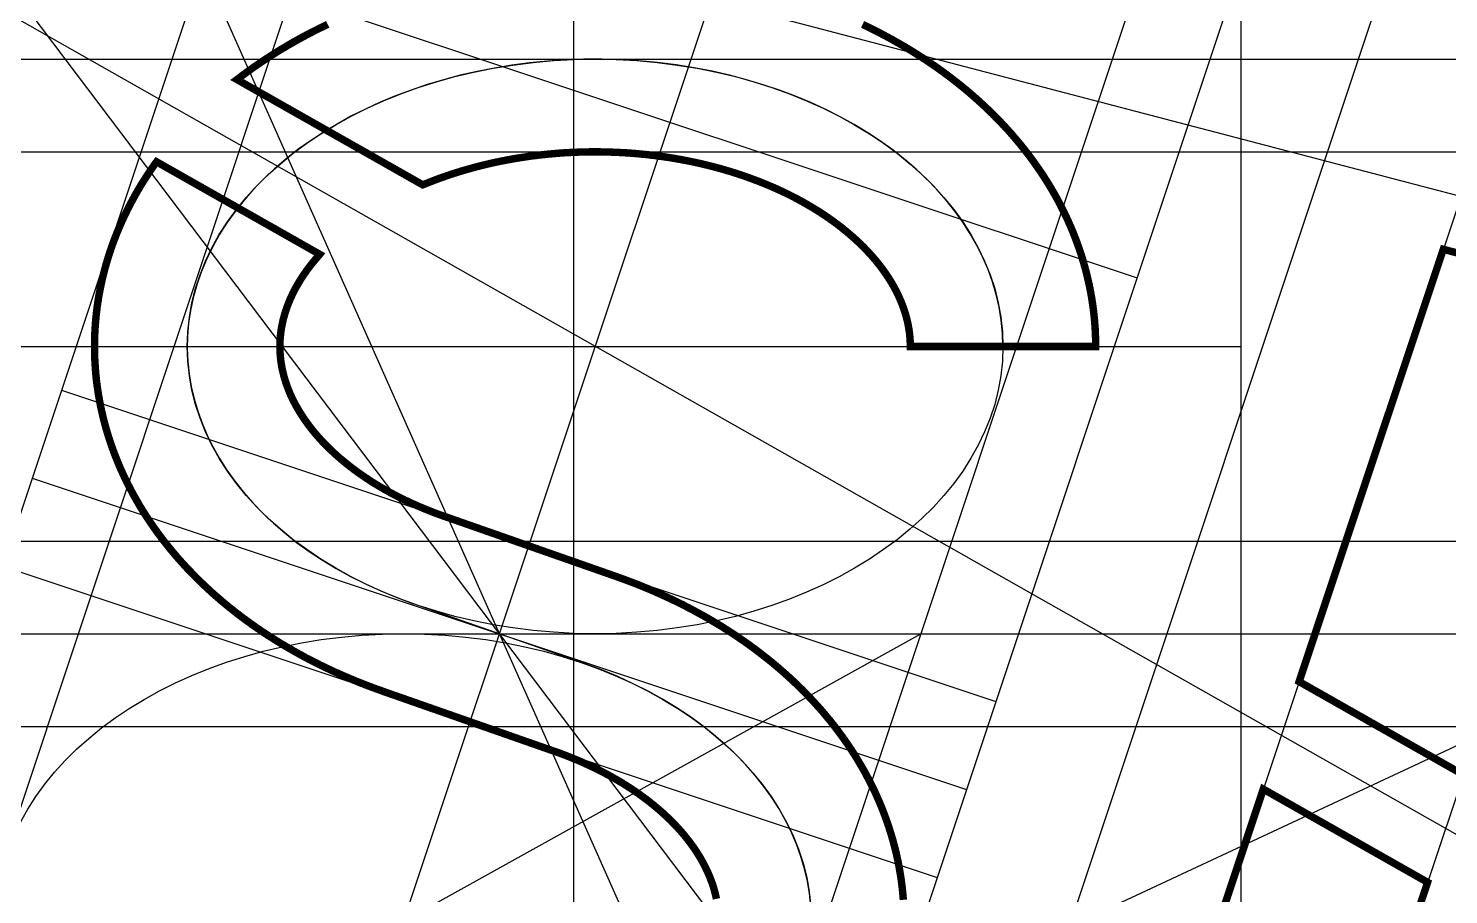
# Model space of a CAD drawing. Extents: x -732 to 2500, y -1000 to 1032.
# Drawn here: x 1096.5 to 1288, y -885.2 to -768.3 of the extents above; entities that cross this region are included whole.
import ezdxf

# ---------------------------------------------------------------- set-up
doc = ezdxf.new("R2010")
doc.units = 0
doc.header["$MEASUREMENT"] = 0
doc.layers.add('Text 5', color=242, linetype='Continuous')
doc.layers.add('Text 5 Guide', color=254, linetype='Continuous')

msp = doc.modelspace()

# ---------------------------------------------------------------- linework, layer by layer
msp.add_line((1000, -1000), (2500, -300))
at = {"layer": 'Text 5', "const_width": 1}
for points in [[(1208.99, -767.81), (1209.12, -767.87), (1209.25, -767.93), (1209.37, -768), (1209.5, -768.06), (1209.63, -768.12), (1209.76, -768.18), (1209.89, -768.25), (1210.02, -768.31), (1210.14, -768.37), (1210.27, -768.44), (1210.4, -768.5), (1210.53, -768.56), (1210.65, -768.63), (1210.78, -768.69), (1210.91, -768.76), (1211.03, -768.82), (1211.16, -768.89), (1211.29, -768.95), (1211.41, -769.02), (1211.54, -769.08), (1211.66, -769.15), (1211.79, -769.22), (1211.92, -769.28), (1212.04, -769.35), (1212.17, -769.42), (1212.29, -769.48), (1212.42, -769.55), (1212.54, -769.62), (1212.66, -769.69), (1212.79, -769.75), (1212.91, -769.82), (1213.04, -769.89), (1213.16, -769.96), (1213.28, -770.03), (1213.41, -770.1), (1213.53, -770.17), (1213.65, -770.24), (1213.77, -770.31), (1213.9, -770.38), (1214.02, -770.45), (1214.14, -770.52), (1214.26, -770.59), (1214.39, -770.66), (1214.51, -770.73), (1214.63, -770.8), (1214.75, -770.88), (1214.87, -770.95), (1214.99, -771.02), (1215.11, -771.09), (1215.23, -771.17), (1215.35, -771.24), (1215.47, -771.31), (1215.59, -771.38), (1215.71, -771.46), (1215.83, -771.53), (1215.95, -771.61), (1216.07, -771.68), (1216.19, -771.76), (1216.31, -771.83), (1216.43, -771.91), (1216.54, -771.98), (1216.66, -772.06), (1216.78, -772.13), (1216.9, -772.21), (1217.02, -772.28), (1217.13, -772.36), (1217.25, -772.44), (1217.37, -772.51), (1217.48, -772.59), (1217.6, -772.67), (1217.72, -772.75), (1217.83, -772.82), (1217.95, -772.9), (1218.06, -772.98), (1218.18, -773.06), (1218.29, -773.14), (1218.41, -773.22), (1218.52, -773.29), (1218.64, -773.37), (1218.75, -773.45), (1218.87, -773.53), (1218.98, -773.61), (1219.1, -773.69), (1219.21, -773.77), (1219.32, -773.85), (1219.44, -773.94), (1219.55, -774.02), (1219.66, -774.1), (1219.77, -774.18), (1219.89, -774.26), (1220, -774.34), (1220.11, -774.43), (1220.22, -774.51), (1220.33, -774.59), (1220.44, -774.67), (1220.55, -774.76), (1220.67, -774.84), (1220.78, -774.92), (1220.89, -775.01), (1221, -775.09), (1221.11, -775.18), (1221.22, -775.26), (1221.32, -775.35), (1221.43, -775.43), (1221.54, -775.52), (1221.65, -775.6), (1221.76, -775.69), (1221.87, -775.77), (1221.98, -775.86), (1222.08, -775.95), (1222.19, -776.03), (1222.3, -776.12), (1222.41, -776.21), (1222.51, -776.29), (1222.62, -776.38), (1222.73, -776.47), (1222.83, -776.56), (1222.94, -776.64), (1223.04, -776.73), (1223.15, -776.82), (1223.25, -776.91), (1223.36, -777), (1223.46, -777.09), (1223.57, -777.18), (1223.67, -777.27), (1223.78, -777.36), (1223.88, -777.45), (1223.98, -777.54), (1224.09, -777.63), (1224.19, -777.72), (1224.29, -777.81), (1224.39, -777.9), (1224.5, -777.99), (1224.6, -778.08), (1224.7, -778.17), (1224.8, -778.27), (1224.9, -778.36), (1225, -778.45), (1225.1, -778.54), (1225.2, -778.64), (1225.3, -778.73), (1225.4, -778.82), (1225.5, -778.92), (1225.6, -779.01), (1225.7, -779.1), (1225.8, -779.2), (1225.9, -779.29), (1226, -779.39), (1226.1, -779.48), (1226.2, -779.58), (1226.29, -779.67), (1226.39, -779.77), (1226.49, -779.86), (1226.58, -779.96), (1226.68, -780.06), (1226.78, -780.15), (1226.87, -780.25), (1226.97, -780.35), (1227.06, -780.44), (1227.16, -780.54), (1227.25, -780.64), (1227.35, -780.74), (1227.44, -780.83), (1227.54, -780.93), (1227.63, -781.03), (1227.73, -781.13), (1227.82, -781.23), (1227.91, -781.33), (1228, -781.43), (1228.1, -781.52), (1228.19, -781.62), (1228.28, -781.72), (1228.37, -781.82), (1228.46, -781.92), (1228.56, -782.02), (1228.65, -782.12), (1228.74, -782.23), (1228.83, -782.33), (1228.92, -782.43), (1229.01, -782.53), (1229.1, -782.63), (1229.19, -782.73), (1229.27, -782.84), (1229.36, -782.94), (1229.45, -783.04), (1229.54, -783.14), (1229.63, -783.25), (1229.71, -783.35), (1229.8, -783.45), (1229.89, -783.56), (1229.97, -783.66), (1230.06, -783.76), (1230.15, -783.87), (1230.23, -783.97), (1230.32, -784.08), (1230.4, -784.18), (1230.49, -784.29), (1230.57, -784.39), (1230.66, -784.5), (1230.74, -784.6), (1230.82, -784.71), (1230.91, -784.81), (1230.99, -784.92), (1231.07, -785.03), (1231.15, -785.13), (1231.24, -785.24), (1231.32, -785.35), (1231.4, -785.45), (1231.48, -785.56), (1231.56, -785.67), (1231.64, -785.78), (1231.72, -785.88), (1231.8, -785.99), (1231.88, -786.1), (1231.96, -786.21), (1232.04, -786.32), (1232.12, -786.43), (1232.2, -786.54), (1232.28, -786.65), (1232.35, -786.76), (1232.43, -786.87), (1232.51, -786.98), (1232.58, -787.09), (1232.66, -787.2), (1232.74, -787.31), (1232.81, -787.42), (1232.89, -787.53), (1232.96, -787.64), (1233.04, -787.75), (1233.11, -787.86), (1233.19, -787.97), (1233.26, -788.09), (1233.33, -788.2), (1233.41, -788.31), (1233.48, -788.42), (1233.55, -788.53), (1233.62, -788.65), (1233.7, -788.76), (1233.77, -788.87), (1233.84, -788.99), (1233.91, -789.1), (1233.98, -789.21), (1234.05, -789.33), (1234.12, -789.44), (1234.19, -789.56), (1234.26, -789.67), (1234.33, -789.79), (1234.4, -789.9), (1234.46, -790.02), (1234.53, -790.13), (1234.6, -790.25), (1234.67, -790.36), (1234.73, -790.48), (1234.8, -790.59), (1234.87, -790.71), (1234.93, -790.83), (1235, -790.94), (1235.06, -791.06), (1235.13, -791.18), (1235.19, -791.29), (1235.25, -791.41), (1235.32, -791.53), (1235.38, -791.64), (1235.44, -791.76), (1235.51, -791.88), (1235.57, -792), (1235.63, -792.12), (1235.69, -792.24), (1235.75, -792.35), (1235.81, -792.47), (1235.87, -792.59), (1235.93, -792.71), (1235.99, -792.83), (1236.05, -792.95), (1236.11, -793.07), (1236.17, -793.19), (1236.23, -793.31), (1236.29, -793.43), (1236.34, -793.55), (1236.4, -793.67), (1236.46, -793.79), (1236.51, -793.91), (1236.57, -794.03), (1236.63, -794.15), (1236.68, -794.27), (1236.74, -794.39), (1236.79, -794.52), (1236.85, -794.64), (1236.9, -794.76), (1236.95, -794.88), (1237.01, -795), (1237.06, -795.12), (1237.11, -795.25), (1237.16, -795.37), (1237.21, -795.49), (1237.26, -795.62), (1237.32, -795.74), (1237.37, -795.86), (1237.42, -795.98), (1237.46, -796.11), (1237.51, -796.23), (1237.56, -796.35), (1237.61, -796.48), (1237.66, -796.6), (1237.71, -796.73), (1237.75, -796.85), (1237.8, -796.98), (1237.85, -797.1), (1237.89, -797.22), (1237.94, -797.35), (1237.98, -797.47), (1238.03, -797.6), (1238.07, -797.72), (1238.12, -797.85), (1238.16, -797.98), (1238.2, -798.1), (1238.25, -798.23), (1238.29, -798.35), (1238.33, -798.48), (1238.37, -798.6), (1238.41, -798.73), (1238.46, -798.86), (1238.5, -798.98), (1238.54, -799.11), (1238.58, -799.24), (1238.62, -799.36), (1238.65, -799.49), (1238.69, -799.62), (1238.73, -799.75), (1238.77, -799.87), (1238.81, -800), (1238.84, -800.13), (1238.88, -800.26), (1238.91, -800.38), (1238.95, -800.51), (1238.99, -800.64), (1239.02, -800.77), (1239.05, -800.89), (1239.09, -801.02), (1239.12, -801.15), (1239.15, -801.28), (1239.19, -801.41), (1239.22, -801.54), (1239.25, -801.67), (1239.28, -801.8), (1239.31, -801.92), (1239.34, -802.05), (1239.37, -802.18), (1239.4, -802.31), (1239.43, -802.44), (1239.46, -802.57), (1239.49, -802.7), (1239.52, -802.83), (1239.55, -802.96), (1239.57, -803.09), (1239.6, -803.22), (1239.63, -803.35), (1239.65, -803.48), (1239.68, -803.61), (1239.7, -803.74), (1239.73, -803.87), (1239.75, -804), (1239.78, -804.13), (1239.8, -804.26), (1239.82, -804.39), (1239.85, -804.52), (1239.87, -804.65), (1239.89, -804.78), (1239.91, -804.91), (1239.93, -805.05), (1239.95, -805.18), (1239.97, -805.31), (1239.99, -805.44), (1240.01, -805.57), (1240.03, -805.7), (1240.05, -805.83), (1240.06, -805.96), (1240.08, -806.1), (1240.1, -806.23), (1240.12, -806.36), (1240.13, -806.49), (1240.15, -806.62), (1240.16, -806.75), (1240.18, -806.89), (1240.19, -807.02), (1240.2, -807.15), (1240.22, -807.28), (1240.23, -807.41), (1240.24, -807.54), (1240.26, -807.68), (1240.27, -807.81), (1240.28, -807.94), (1240.29, -808.07), (1240.3, -808.2), (1240.31, -808.34), (1240.32, -808.47), (1240.33, -808.6), (1240.34, -808.73), (1240.35, -808.87), (1240.35, -809), (1240.36, -809.13), (1240.37, -809.26), (1240.37, -809.4), (1240.38, -809.53), (1240.38, -809.66), (1240.39, -809.79), (1240.39, -809.92), (1240.4, -810.06), (1240.4, -810.19), (1240.41, -810.32), (1240.41, -810.45), (1240.41, -810.59), (1240.41, -810.72), (1240.41, -810.85), (1240.42, -810.98), (1240.42, -811.12), (1240.42, -811.25), (1215.42, -811.25), (1215.42, -811.16), (1215.42, -811.08), (1215.41, -810.99), (1215.41, -810.9), (1215.41, -810.82), (1215.41, -810.73), (1215.4, -810.64), (1215.4, -810.56), (1215.4, -810.47), (1215.39, -810.39), (1215.39, -810.3), (1215.38, -810.21), (1215.37, -810.13), (1215.37, -810.04), (1215.36, -809.95), (1215.35, -809.87), (1215.34, -809.78), (1215.34, -809.69), (1215.33, -809.61), (1215.32, -809.52), (1215.31, -809.43), (1215.29, -809.34), (1215.28, -809.26), (1215.27, -809.17), (1215.26, -809.08), (1215.25, -809), (1215.23, -808.91), (1215.22, -808.82), (1215.2, -808.73), (1215.19, -808.65), (1215.17, -808.56), (1215.16, -808.47), (1215.14, -808.38), (1215.12, -808.3), (1215.1, -808.21), (1215.09, -808.12), (1215.07, -808.03), (1215.05, -807.95), (1215.03, -807.86), (1215.01, -807.77), (1214.99, -807.68), (1214.96, -807.59), (1214.94, -807.51), (1214.92, -807.42), (1214.9, -807.33), (1214.87, -807.24), (1214.85, -807.15), (1214.82, -807.06), (1214.8, -806.97), (1214.77, -806.89), (1214.75, -806.8), (1214.72, -806.71), (1214.69, -806.62), (1214.66, -806.53), (1214.63, -806.44), (1214.6, -806.35), (1214.57, -806.26), (1214.54, -806.17), (1214.51, -806.08), (1214.48, -805.99), (1214.45, -805.9), (1214.41, -805.81), (1214.38, -805.72), (1214.35, -805.63), (1214.31, -805.54), (1214.28, -805.45), (1214.24, -805.36), (1214.2, -805.27), (1214.17, -805.18), (1214.13, -805.09), (1214.09, -805), (1214.05, -804.91), (1214.01, -804.82), (1213.97, -804.73), (1213.93, -804.64), (1213.89, -804.54), (1213.85, -804.45), (1213.8, -804.36), (1213.76, -804.27), (1213.72, -804.18), (1213.67, -804.09), (1213.63, -804), (1213.58, -803.9), (1213.53, -803.81), (1213.49, -803.72), (1213.44, -803.63), (1213.39, -803.54), (1213.34, -803.45), (1213.29, -803.35), (1213.24, -803.26), (1213.19, -803.17), (1213.14, -803.08), (1213.09, -802.98), (1213.03, -802.89), (1212.98, -802.8), (1212.93, -802.71), (1212.87, -802.61), (1212.81, -802.52), (1212.76, -802.43), (1212.7, -802.34), (1212.64, -802.24), (1212.58, -802.15), (1212.53, -802.06), (1212.47, -801.96), (1212.41, -801.87), (1212.34, -801.78), (1212.28, -801.69), (1212.22, -801.59), (1212.16, -801.5), (1212.09, -801.41), (1212.03, -801.31), (1211.96, -801.22), (1211.9, -801.13), (1211.83, -801.04), (1211.76, -800.94), (1211.7, -800.85), (1211.63, -800.76), (1211.56, -800.66), (1211.49, -800.57), (1211.42, -800.48), (1211.35, -800.38), (1211.27, -800.29), (1211.2, -800.2), (1211.13, -800.1), (1211.05, -800.01), (1210.98, -799.92), (1210.9, -799.82), (1210.83, -799.73), (1210.75, -799.64), (1210.67, -799.55), (1210.59, -799.45), (1210.51, -799.36), (1210.43, -799.27), (1210.35, -799.17), (1210.27, -799.08), (1210.19, -798.99), (1210.11, -798.9), (1210.02, -798.8), (1209.94, -798.71), (1209.85, -798.62), (1209.77, -798.53), (1209.68, -798.43), (1209.59, -798.34), (1209.51, -798.25), (1209.42, -798.16), (1209.33, -798.07), (1209.24, -797.97), (1209.15, -797.88), (1209.06, -797.79), (1208.97, -797.7), (1208.87, -797.61), (1208.78, -797.52), (1208.69, -797.42), (1208.59, -797.33), (1208.5, -797.24), (1208.4, -797.15), (1208.3, -797.06), (1208.21, -796.97), (1208.11, -796.88), (1208.01, -796.79), (1207.91, -796.7), (1207.81, -796.61), (1207.71, -796.52), (1207.61, -796.43), (1207.5, -796.34), (1207.4, -796.25), (1207.3, -796.16), (1207.19, -796.07), (1207.09, -795.98), (1206.98, -795.89), (1206.87, -795.8), (1206.77, -795.71), (1206.66, -795.62), (1206.55, -795.54), (1206.44, -795.45), (1206.33, -795.36), (1206.22, -795.27), (1206.11, -795.18), (1206, -795.1), (1205.88, -795.01), (1205.77, -794.92), (1205.66, -794.83), (1205.54, -794.75), (1205.43, -794.66), (1205.31, -794.58), (1205.19, -794.49), (1205.08, -794.4), (1204.96, -794.32), (1204.84, -794.23), (1204.72, -794.15), (1204.6, -794.06), (1204.48, -793.98), (1204.36, -793.89), (1204.24, -793.81), (1204.11, -793.73), (1203.99, -793.64), (1203.87, -793.56), (1203.74, -793.47), (1203.62, -793.39), (1203.49, -793.31), (1203.36, -793.23), (1203.24, -793.14), (1203.11, -793.06), (1202.98, -792.98), (1202.85, -792.9), (1202.72, -792.82), (1202.59, -792.74), (1202.46, -792.66), (1202.33, -792.58), (1202.19, -792.5), (1202.06, -792.42), (1201.93, -792.34), (1201.79, -792.26), (1201.66, -792.18), (1201.52, -792.1), (1201.39, -792.02), (1201.25, -791.95), (1201.11, -791.87), (1200.98, -791.79), (1200.84, -791.71), (1200.7, -791.64), (1200.56, -791.56), (1200.42, -791.49), (1200.28, -791.41), (1200.14, -791.33), (1200, -791.26), (1199.85, -791.18), (1199.71, -791.11), (1199.57, -791.04), (1199.42, -790.96), (1199.28, -790.89), (1199.13, -790.82), (1198.99, -790.74), (1198.84, -790.67), (1198.69, -790.6), (1198.55, -790.53), (1198.4, -790.46), (1198.25, -790.39), (1198.1, -790.32), (1197.95, -790.25), (1197.8, -790.18), (1197.65, -790.11), (1197.5, -790.04), (1197.35, -789.97), (1197.19, -789.9), (1197.04, -789.83), (1196.89, -789.77), (1196.73, -789.7), (1196.58, -789.63), (1196.42, -789.57), (1196.27, -789.5), (1196.11, -789.44), (1195.95, -789.37), (1195.8, -789.31), (1195.64, -789.24), (1195.48, -789.18), (1195.32, -789.12), (1195.16, -789.05), (1195.01, -788.99), (1194.85, -788.93), (1194.68, -788.87), (1194.52, -788.81), (1194.36, -788.75), (1194.2, -788.69), (1194.04, -788.63), (1193.88, -788.57), (1193.71, -788.51), (1193.55, -788.45), (1193.39, -788.39), (1193.22, -788.33), (1193.06, -788.27), (1192.89, -788.22), (1192.72, -788.16), (1192.56, -788.11), (1192.39, -788.05), (1192.22, -787.99), (1192.06, -787.94), (1191.89, -787.89), (1191.72, -787.83), (1191.55, -787.78), (1191.38, -787.73), (1191.21, -787.67), (1191.04, -787.62), (1190.87, -787.57), (1190.7, -787.52), (1190.53, -787.47), (1190.36, -787.42), (1190.19, -787.37), (1190.02, -787.32), (1189.84, -787.27), (1189.67, -787.22), (1189.5, -787.18), (1189.32, -787.13), (1189.15, -787.08), (1188.97, -787.04), (1188.8, -786.99), (1188.62, -786.95), (1188.45, -786.9), (1188.27, -786.86), (1188.1, -786.81), (1187.92, -786.77), (1187.74, -786.73), (1187.57, -786.69), (1187.39, -786.64), (1187.21, -786.6), (1187.03, -786.56), (1186.85, -786.52), (1186.68, -786.48), (1186.5, -786.44), (1186.32, -786.4), (1186.14, -786.36), (1185.96, -786.33), (1185.78, -786.29), (1185.6, -786.25), (1185.42, -786.22), (1185.24, -786.18), (1185.05, -786.15), (1184.87, -786.11), (1184.69, -786.08), (1184.51, -786.04), (1184.33, -786.01), (1184.14, -785.98), (1183.96, -785.95), (1183.78, -785.91), (1183.6, -785.88), (1183.41, -785.85), (1183.23, -785.82), (1183.04, -785.79), (1182.86, -785.76), (1182.68, -785.74), (1182.49, -785.71), (1182.31, -785.68), (1182.12, -785.65), (1181.94, -785.63), (1181.75, -785.6), (1181.57, -785.58), (1181.38, -785.55), (1181.19, -785.53), (1181.01, -785.5), (1180.82, -785.48), (1180.63, -785.46), (1180.45, -785.44), (1180.26, -785.41), (1180.07, -785.39), (1179.89, -785.37), (1179.7, -785.35), (1179.51, -785.33), (1179.33, -785.32), (1179.14, -785.3), (1178.95, -785.28), (1178.76, -785.26), (1178.57, -785.25), (1178.39, -785.23), (1178.2, -785.21), (1178.01, -785.2), (1177.82, -785.18), (1177.63, -785.17), (1177.44, -785.16), (1177.25, -785.14), (1177.06, -785.13), (1176.88, -785.12), (1176.69, -785.11), (1176.5, -785.1), (1176.31, -785.09), (1176.12, -785.08), (1175.93, -785.07), (1175.74, -785.06), (1175.55, -785.05), (1175.36, -785.05), (1175.17, -785.04), (1174.98, -785.03), (1174.79, -785.03), (1174.6, -785.02), (1174.41, -785.02), (1174.22, -785.01), (1174.03, -785.01), (1173.84, -785.01), (1173.65, -785), (1173.46, -785), (1173.27, -785), (1173.08, -785), (1172.89, -785), (1172.7, -785), (1172.51, -785), (1172.32, -785), (1172.13, -785), (1171.94, -785.01), (1171.75, -785.01), (1171.56, -785.01), (1171.37, -785.02), (1171.18, -785.02), (1170.99, -785.03), (1170.8, -785.03), (1170.61, -785.04), (1170.42, -785.05), (1170.23, -785.05), (1170.04, -785.06), (1169.85, -785.07), (1169.66, -785.08), (1169.48, -785.09), (1169.29, -785.1), (1169.1, -785.11), (1168.91, -785.12), (1168.72, -785.13), (1168.53, -785.15), (1168.34, -785.16), (1168.15, -785.17), (1167.96, -785.19), (1167.77, -785.2), (1167.59, -785.22), (1167.4, -785.23), (1167.21, -785.25), (1167.02, -785.27), (1166.83, -785.28), (1166.65, -785.3), (1166.46, -785.32), (1166.27, -785.34), (1166.08, -785.36), (1165.9, -785.38), (1165.71, -785.4), (1165.52, -785.42), (1165.34, -785.44), (1165.15, -785.46), (1164.96, -785.49), (1164.78, -785.51), (1164.59, -785.53), (1164.4, -785.56), (1164.22, -785.58), (1164.03, -785.61), (1163.85, -785.63), (1163.66, -785.66), (1163.48, -785.69), (1163.29, -785.72), (1163.11, -785.74), (1162.92, -785.77), (1162.74, -785.8), (1162.56, -785.83), (1162.37, -785.86), (1162.19, -785.89), (1162.01, -785.92), (1161.82, -785.95), (1161.64, -785.99), (1161.46, -786.02), (1161.28, -786.05), (1161.09, -786.09), (1160.91, -786.12), (1160.73, -786.16), (1160.55, -786.19), (1160.37, -786.23), (1160.19, -786.26), (1160.01, -786.3), (1159.83, -786.34), (1159.65, -786.37), (1159.47, -786.41), (1159.29, -786.45), (1159.11, -786.49), (1158.93, -786.53), (1158.75, -786.57), (1158.58, -786.61), (1158.4, -786.65), (1158.22, -786.7), (1158.04, -786.74), (1157.87, -786.78), (1157.69, -786.82), (1157.51, -786.87), (1157.34, -786.91), (1157.16, -786.96), (1156.99, -787), (1156.81, -787.05), (1156.64, -787.1), (1156.46, -787.14), (1156.29, -787.19), (1156.12, -787.24), (1155.94, -787.29), (1155.77, -787.33), (1155.6, -787.38), (1155.43, -787.43), (1155.26, -787.48), (1155.09, -787.53), (1154.92, -787.58), (1154.75, -787.64), (1154.58, -787.69), (1154.41, -787.74), (1154.24, -787.79), (1154.07, -787.85), (1153.9, -787.9), (1153.73, -787.95), (1153.56, -788.01), (1153.4, -788.06), (1153.23, -788.12), (1153.06, -788.18), (1152.9, -788.23), (1152.73, -788.29), (1152.57, -788.35), (1152.4, -788.41), (1152.24, -788.46), (1152.08, -788.52), (1151.91, -788.58), (1151.75, -788.64), (1151.59, -788.7), (1151.43, -788.76), (1151.27, -788.82), (1151.11, -788.88), (1150.95, -788.95), (1150.79, -789.01), (1150.63, -789.07), (1150.47, -789.13), (1150.31, -789.2), (1150.15, -789.26), (1149.99, -789.32), (1149.84, -789.39), (1149.68, -789.45), (1124.63, -775.25), (1124.74, -775.17), (1124.85, -775.08), (1124.96, -775), (1125.07, -774.91), (1125.18, -774.83), (1125.29, -774.75), (1125.4, -774.66), (1125.51, -774.58), (1125.62, -774.5), (1125.74, -774.42), (1125.85, -774.33), (1125.96, -774.25), (1126.07, -774.17), (1126.18, -774.09), (1126.3, -774.01), (1126.41, -773.93), (1126.52, -773.85), (1126.64, -773.76), (1126.75, -773.68), (1126.86, -773.6), (1126.98, -773.52), (1127.09, -773.44), (1127.21, -773.37), (1127.32, -773.29), (1127.44, -773.21), (1127.55, -773.13), (1127.67, -773.05), (1127.78, -772.97), (1127.9, -772.89), (1128.01, -772.81), (1128.13, -772.74), (1128.25, -772.66), (1128.36, -772.58), (1128.48, -772.51), (1128.6, -772.43), (1128.71, -772.35), (1128.83, -772.28), (1128.95, -772.2), (1129.07, -772.12), (1129.18, -772.05), (1129.3, -771.97), (1129.42, -771.9), (1129.54, -771.82), (1129.66, -771.75), (1129.78, -771.67), (1129.9, -771.6), (1130.01, -771.52), (1130.13, -771.45), (1130.25, -771.38), (1130.37, -771.3), (1130.49, -771.23), (1130.61, -771.16), (1130.73, -771.08), (1130.86, -771.01), (1130.98, -770.94), (1131.1, -770.87), (1131.22, -770.8), (1131.34, -770.72), (1131.46, -770.65), (1131.58, -770.58), (1131.71, -770.51), (1131.83, -770.44), (1131.95, -770.37), (1132.07, -770.3), (1132.19, -770.23), (1132.32, -770.16), (1132.44, -770.09), (1132.56, -770.02), (1132.69, -769.95), (1132.81, -769.88), (1132.94, -769.81), (1133.06, -769.75), (1133.18, -769.68), (1133.31, -769.61), (1133.43, -769.54), (1133.56, -769.48), (1133.68, -769.41), (1133.81, -769.34), (1133.93, -769.27), (1134.06, -769.21), (1134.18, -769.14), (1134.31, -769.08), (1134.44, -769.01), (1134.56, -768.94), (1134.69, -768.88), (1134.81, -768.81), (1134.94, -768.75), (1135.07, -768.68), (1135.19, -768.62), (1135.32, -768.56), (1135.45, -768.49), (1135.58, -768.43), (1135.7, -768.36), (1135.83, -768.3), (1135.96, -768.24), (1136.09, -768.18), (1136.22, -768.11), (1136.34, -768.05), (1136.47, -767.99), (1136.6, -767.93), (1136.73, -767.87), (1136.86, -767.8)], [(1214.48, -885.88), (1214.46, -885.65), (1214.44, -885.41), (1214.42, -885.18), (1214.4, -884.95), (1214.38, -884.71), (1214.35, -884.48), (1214.33, -884.25), (1214.3, -884.01), (1214.27, -883.78), (1214.24, -883.55), (1214.21, -883.31), (1214.18, -883.08), (1214.14, -882.85), (1214.11, -882.62), (1214.07, -882.39), (1214.03, -882.15), (1213.99, -881.92), (1213.95, -881.69), (1213.91, -881.46), (1213.87, -881.23), (1213.82, -881), (1213.78, -880.77), (1213.73, -880.54), (1213.68, -880.31), (1213.63, -880.08), (1213.58, -879.85), (1213.53, -879.62), (1213.47, -879.4), (1213.42, -879.17), (1213.36, -878.94), (1213.3, -878.71), (1213.24, -878.48), (1213.18, -878.26), (1213.12, -878.03), (1213.06, -877.8), (1212.99, -877.58), (1212.93, -877.35), (1212.86, -877.13), (1212.79, -876.9), (1212.72, -876.68), (1212.65, -876.46), (1212.58, -876.23), (1212.51, -876.01), (1212.43, -875.79), (1212.36, -875.56), (1212.28, -875.34), (1212.2, -875.12), (1212.12, -874.9), (1212.04, -874.68), (1211.96, -874.46), (1211.88, -874.24), (1211.79, -874.02), (1211.71, -873.8), (1211.62, -873.58), (1211.53, -873.36), (1211.44, -873.14), (1211.35, -872.93), (1211.26, -872.71), (1211.17, -872.49), (1211.07, -872.28), (1210.98, -872.06), (1210.88, -871.85), (1210.78, -871.63), (1210.69, -871.42), (1210.59, -871.2), (1210.48, -870.99), (1210.38, -870.78), (1210.28, -870.57), (1210.17, -870.36), (1210.07, -870.15), (1209.96, -869.93), (1209.85, -869.72), (1209.75, -869.52), (1209.63, -869.31), (1209.52, -869.1), (1209.41, -868.89), (1209.3, -868.68), (1209.18, -868.48), (1209.07, -868.27), (1208.95, -868.07), (1208.83, -867.86), (1208.71, -867.66), (1208.59, -867.45), (1208.47, -867.25), (1208.35, -867.05), (1208.23, -866.84), (1208.1, -866.64), (1207.98, -866.44), (1207.85, -866.24), (1207.72, -866.04), (1207.6, -865.84), (1207.47, -865.64), (1207.34, -865.45), (1207.2, -865.25), (1207.07, -865.05), (1206.94, -864.86), (1206.8, -864.66), (1206.67, -864.47), (1206.53, -864.27), (1206.39, -864.08), (1206.25, -863.88), (1206.11, -863.69), (1205.97, -863.5), (1205.83, -863.31), (1205.69, -863.12), (1205.55, -862.93), (1205.4, -862.74), (1205.26, -862.55), (1205.11, -862.36), (1204.96, -862.17), (1204.81, -861.99), (1204.67, -861.8), (1204.52, -861.61), (1204.36, -861.43), (1204.21, -861.25), (1204.06, -861.06), (1203.91, -860.88), (1203.75, -860.7), (1203.6, -860.51), (1203.44, -860.33), (1203.28, -860.15), (1203.12, -859.97), (1202.96, -859.79), (1202.8, -859.62), (1202.64, -859.44), (1202.48, -859.26), (1202.32, -859.08), (1202.15, -858.91), (1201.99, -858.73), (1201.82, -858.56), (1201.66, -858.38), (1201.49, -858.21), (1201.32, -858.04), (1201.16, -857.87), (1200.99, -857.7), (1200.82, -857.52), (1200.64, -857.35), (1200.47, -857.19), (1200.3, -857.02), (1200.13, -856.85), (1199.95, -856.68), (1199.78, -856.52), (1199.6, -856.35), (1199.42, -856.18), (1199.24, -856.02), (1199.07, -855.86), (1198.89, -855.69), (1198.71, -855.53), (1198.53, -855.37), (1198.34, -855.21), (1198.16, -855.05), (1197.98, -854.89), (1197.79, -854.73), (1197.61, -854.57), (1197.42, -854.41), (1197.24, -854.26), (1197.05, -854.1), (1196.86, -853.94), (1196.68, -853.79), (1196.49, -853.64), (1196.3, -853.48), (1196.11, -853.33), (1195.91, -853.18), (1195.72, -853.03), (1195.53, -852.88), (1195.34, -852.73), (1195.14, -852.58), (1194.95, -852.43), (1194.75, -852.28), (1194.56, -852.13), (1194.36, -851.99), (1194.16, -851.84), (1193.96, -851.7), (1193.76, -851.55), (1193.56, -851.41), (1193.36, -851.26), (1193.16, -851.12), (1192.96, -850.98), (1192.76, -850.84), (1192.55, -850.7), (1192.35, -850.56), (1192.15, -850.42), (1191.94, -850.28), (1191.74, -850.15), (1191.53, -850.01), (1191.32, -849.87), (1191.11, -849.74), (1190.91, -849.61), (1190.7, -849.47), (1190.49, -849.34), (1190.28, -849.21), (1190.07, -849.07), (1189.86, -848.94), (1189.64, -848.81), (1189.43, -848.68), (1189.22, -848.56), (1189, -848.43), (1188.79, -848.3), (1188.57, -848.17), (1188.36, -848.05), (1188.14, -847.92), (1187.93, -847.8), (1187.71, -847.68), (1187.49, -847.55), (1187.27, -847.43), (1187.05, -847.31), (1186.83, -847.19), (1186.61, -847.07), (1186.39, -846.95), (1186.17, -846.83), (1185.95, -846.71), (1185.73, -846.6), (1185.5, -846.48), (1185.28, -846.36), (1185.06, -846.25), (1184.83, -846.13), (1184.61, -846.02), (1184.38, -845.91), (1184.16, -845.8), (1183.93, -845.68), (1183.7, -845.57), (1183.47, -845.46), (1183.25, -845.36), (1183.02, -845.25), (1182.79, -845.14), (1182.56, -845.03), (1182.33, -844.93), (1182.1, -844.82), (1181.87, -844.72), (1181.64, -844.61), (1181.4, -844.51), (1181.17, -844.41), (1180.94, -844.3), (1180.7, -844.2), (1180.47, -844.1), (1180.24, -844), (1180, -843.9), (1179.77, -843.81), (1179.53, -843.71), (1179.29, -843.61), (1179.06, -843.52), (1178.82, -843.42), (1178.58, -843.33), (1178.34, -843.23), (1178.11, -843.14), (1177.87, -843.05), (1177.63, -842.96), (1177.39, -842.87), (1177.15, -842.78), (1176.91, -842.69), (1176.67, -842.6), (1176.42, -842.51), (1176.18, -842.43), (1175.94, -842.34), (1175.7, -842.25), (1152.57, -834.15), (1152.43, -834.11), (1152.3, -834.06), (1152.17, -834.01), (1152.04, -833.97), (1151.91, -833.92), (1151.78, -833.87), (1151.66, -833.82), (1151.53, -833.78), (1151.4, -833.73), (1151.27, -833.68), (1151.14, -833.63), (1151.01, -833.58), (1150.89, -833.53), (1150.76, -833.48), (1150.63, -833.43), (1150.51, -833.38), (1150.38, -833.33), (1150.25, -833.28), (1150.13, -833.23), (1150, -833.18), (1149.88, -833.13), (1149.75, -833.08), (1149.63, -833.02), (1149.51, -832.97), (1149.38, -832.92), (1149.26, -832.87), (1149.14, -832.81), (1149.01, -832.76), (1148.89, -832.71), (1148.77, -832.65), (1148.65, -832.6), (1148.53, -832.55), (1148.4, -832.49), (1148.28, -832.44), (1148.16, -832.38), (1148.04, -832.33), (1147.92, -832.27), (1147.8, -832.22), (1147.69, -832.16), (1147.57, -832.1), (1147.45, -832.05), (1147.33, -831.99), (1147.21, -831.93), (1147.1, -831.88), (1146.98, -831.82), (1146.86, -831.76), (1146.75, -831.71), (1146.63, -831.65), (1146.51, -831.59), (1146.4, -831.53), (1146.28, -831.47), (1146.17, -831.41), (1146.06, -831.35), (1145.94, -831.3), (1145.83, -831.24), (1145.72, -831.18), (1145.6, -831.12), (1145.49, -831.06), (1145.38, -831), (1145.27, -830.94), (1145.16, -830.88), (1145.05, -830.81), (1144.94, -830.75), (1144.83, -830.69), (1144.72, -830.63), (1144.61, -830.57), (1144.5, -830.51), (1144.39, -830.44), (1144.28, -830.38), (1144.17, -830.32), (1144.07, -830.26), (1143.96, -830.19), (1143.85, -830.13), (1143.75, -830.07), (1143.64, -830), (1143.54, -829.94), (1143.43, -829.88), (1143.33, -829.81), (1143.22, -829.75), (1143.12, -829.68), (1143.02, -829.62), (1142.91, -829.56), (1142.81, -829.49), (1142.71, -829.43), (1142.61, -829.36), (1142.5, -829.3), (1142.4, -829.23), (1142.3, -829.16), (1142.2, -829.1), (1142.1, -829.03), (1142, -828.97), (1141.9, -828.9), (1141.81, -828.83), (1141.71, -828.77), (1141.61, -828.7), (1141.51, -828.63), (1141.42, -828.57), (1141.32, -828.5), (1141.22, -828.43), (1141.13, -828.36), (1141.03, -828.3), (1140.94, -828.23), (1140.84, -828.16), (1140.75, -828.09), (1140.66, -828.02), (1140.56, -827.95), (1140.47, -827.89), (1140.38, -827.82), (1140.29, -827.75), (1140.2, -827.68), (1140.1, -827.61), (1140.01, -827.54), (1139.92, -827.47), (1139.83, -827.4), (1139.74, -827.33), (1139.66, -827.26), (1139.57, -827.19), (1139.48, -827.12), (1139.39, -827.05), (1139.31, -826.98), (1139.22, -826.91), (1139.13, -826.84), (1139.05, -826.77), (1138.96, -826.7), (1138.88, -826.63), (1138.79, -826.56), (1138.71, -826.49), (1138.62, -826.42), (1138.54, -826.35), (1138.46, -826.27), (1138.38, -826.2), (1138.29, -826.13), (1138.21, -826.06), (1138.13, -825.99), (1138.05, -825.92), (1137.97, -825.85), (1137.89, -825.77), (1137.81, -825.7), (1137.73, -825.63), (1137.66, -825.56), (1137.58, -825.49), (1137.5, -825.41), (1137.42, -825.34), (1137.35, -825.27), (1137.27, -825.2), (1137.2, -825.12), (1137.12, -825.05), (1137.05, -824.98), (1136.97, -824.9), (1136.9, -824.83), (1136.82, -824.76), (1136.75, -824.69), (1136.68, -824.61), (1136.61, -824.54), (1136.53, -824.47), (1136.46, -824.39), (1136.39, -824.32), (1136.32, -824.25), (1136.25, -824.17), (1136.18, -824.1), (1136.11, -824.03), (1136.05, -823.95), (1135.98, -823.88), (1135.91, -823.81), (1135.84, -823.73), (1135.78, -823.66), (1135.71, -823.59), (1135.64, -823.51), (1135.58, -823.44), (1135.51, -823.36), (1135.45, -823.29), (1135.39, -823.22), (1135.32, -823.14), (1135.26, -823.07), (1135.2, -822.99), (1135.13, -822.92), (1135.07, -822.85), (1135.01, -822.77), (1134.95, -822.7), (1134.89, -822.62), (1134.83, -822.55), (1134.77, -822.48), (1134.71, -822.4), (1134.65, -822.33), (1134.59, -822.25), (1134.54, -822.18), (1134.48, -822.11), (1134.42, -822.03), (1134.37, -821.96), (1134.31, -821.88), (1134.25, -821.81), (1134.2, -821.74), (1134.15, -821.66), (1134.09, -821.59), (1134.04, -821.51), (1133.98, -821.44), (1133.93, -821.36), (1133.88, -821.29), (1133.83, -821.22), (1133.77, -821.14), (1133.72, -821.07), (1133.67, -820.99), (1133.62, -820.92), (1133.57, -820.85), (1133.52, -820.77), (1133.47, -820.7), (1133.43, -820.62), (1133.38, -820.55), (1133.33, -820.48), (1133.28, -820.4), (1133.24, -820.33), (1133.19, -820.26), (1133.14, -820.18), (1133.1, -820.11), (1133.05, -820.03), (1133.01, -819.96), (1132.96, -819.89), (1132.92, -819.81), (1132.88, -819.74), (1132.83, -819.67), (1132.79, -819.59), (1132.75, -819.52), (1132.71, -819.44), (1132.67, -819.37), (1132.62, -819.3), (1132.58, -819.22), (1132.54, -819.15), (1132.5, -819.08), (1132.46, -819), (1132.43, -818.93), (1132.39, -818.86), (1132.35, -818.79), (1132.31, -818.71), (1132.27, -818.64), (1132.24, -818.57), (1132.2, -818.49), (1132.16, -818.42), (1132.13, -818.35), (1132.09, -818.27), (1132.06, -818.2), (1132.02, -818.13), (1131.99, -818.06), (1131.96, -817.98), (1131.92, -817.91), (1131.89, -817.84), (1131.86, -817.77), (1131.83, -817.69), (1131.79, -817.62), (1131.76, -817.55), (1131.73, -817.48), (1131.7, -817.41), (1131.67, -817.33), (1131.61, -817.19), (1131.56, -817.05), (1131.5, -816.9), (1131.44, -816.76), (1131.39, -816.62), (1131.34, -816.47), (1131.29, -816.33), (1131.24, -816.19), (1131.19, -816.04), (1131.15, -815.9), (1131.11, -815.76), (1131.06, -815.62), (1131.02, -815.48), (1130.98, -815.34), (1130.94, -815.2), (1130.91, -815.05), (1130.87, -814.91), (1130.84, -814.77), (1130.8, -814.63), (1130.77, -814.49), (1130.74, -814.35), (1130.71, -814.21), (1130.69, -814.07), (1130.66, -813.94), (1130.64, -813.8), (1130.61, -813.66), (1130.59, -813.52), (1130.57, -813.38), (1130.55, -813.24), (1130.53, -813.1), (1130.52, -812.96), (1130.5, -812.83), (1130.49, -812.69), (1130.47, -812.55), (1130.46, -812.41), (1130.45, -812.27), (1130.44, -812.14), (1130.44, -812), (1130.43, -811.86), (1130.42, -811.72), (1130.42, -811.59), (1130.42, -811.45), (1130.42, -811.31), (1130.42, -811.17), (1130.42, -811.04), (1130.42, -810.9), (1130.42, -810.76), (1130.43, -810.62), (1130.44, -810.48), (1130.44, -810.35), (1130.45, -810.21), (1130.46, -810.07), (1130.48, -809.93), (1130.49, -809.8), (1130.5, -809.66), (1130.52, -809.52), (1130.53, -809.38), (1130.55, -809.24), (1130.57, -809.1), (1130.59, -808.96), (1130.61, -808.83), (1130.64, -808.69), (1130.66, -808.55), (1130.69, -808.41), (1130.72, -808.27), (1130.75, -808.13), (1130.78, -807.99), (1130.81, -807.85), (1130.84, -807.71), (1130.87, -807.57), (1130.91, -807.43), (1130.95, -807.29), (1130.99, -807.15), (1131.03, -807.01), (1131.07, -806.86), (1131.11, -806.72), (1131.15, -806.58), (1131.2, -806.44), (1131.25, -806.3), (1131.3, -806.15), (1131.35, -806.01), (1131.4, -805.87), (1131.45, -805.72), (1131.51, -805.58), (1131.56, -805.44), (1131.62, -805.29), (1131.68, -805.15), (1131.71, -805.08), (1131.74, -805), (1131.77, -804.93), (1131.8, -804.86), (1131.83, -804.79), (1131.87, -804.72), (1131.9, -804.64), (1131.93, -804.57), (1131.97, -804.5), (1132, -804.43), (1132.03, -804.35), (1132.07, -804.28), (1132.1, -804.21), (1132.14, -804.13), (1132.17, -804.06), (1132.21, -803.99), (1132.25, -803.92), (1132.28, -803.84), (1132.32, -803.77), (1132.36, -803.7), (1132.4, -803.62), (1132.43, -803.55), (1132.47, -803.48), (1132.51, -803.4), (1132.55, -803.33), (1132.59, -803.26), (1132.63, -803.18), (1132.68, -803.11), (1132.72, -803.04), (1132.76, -802.96), (1132.8, -802.89), (1132.84, -802.82), (1132.89, -802.74), (1132.93, -802.67), (1132.97, -802.6), (1133.02, -802.52), (1133.06, -802.45), (1133.11, -802.37), (1133.15, -802.3), (1133.2, -802.23), (1133.25, -802.15), (1133.29, -802.08), (1133.34, -802.01), (1133.39, -801.93), (1133.44, -801.86), (1133.49, -801.78), (1133.54, -801.71), (1133.58, -801.64), (1133.63, -801.56), (1133.69, -801.49), (1133.74, -801.41), (1133.79, -801.34), (1133.84, -801.27), (1133.89, -801.19), (1133.94, -801.12), (1134, -801.04), (1134.05, -800.97), (1134.1, -800.9), (1134.16, -800.82), (1134.21, -800.75), (1134.27, -800.67), (1134.32, -800.6), (1134.38, -800.52), (1134.44, -800.45), (1134.49, -800.38), (1134.55, -800.3), (1134.61, -800.23), (1134.67, -800.15), (1134.73, -800.08), (1134.79, -800.01), (1134.84, -799.93), (1134.91, -799.86), (1134.97, -799.78), (1135.03, -799.71), (1135.09, -799.64), (1135.15, -799.56), (1135.21, -799.49), (1135.27, -799.41), (1135.34, -799.34), (1135.4, -799.27), (1135.47, -799.19), (1135.53, -799.12), (1135.6, -799.04), (1135.66, -798.97), (1135.73, -798.9), (1135.79, -798.82), (1113.78, -786.34), (1113.67, -786.48), (1113.57, -786.63), (1113.47, -786.77), (1113.37, -786.92), (1113.27, -787.06), (1113.17, -787.21), (1113.07, -787.35), (1112.97, -787.5), (1112.87, -787.64), (1112.77, -787.79), (1112.67, -787.94), (1112.57, -788.09), (1112.48, -788.23), (1112.38, -788.38), (1112.29, -788.53), (1112.19, -788.68), (1112.1, -788.83), (1112, -788.98), (1111.91, -789.12), (1111.82, -789.27), (1111.72, -789.42), (1111.63, -789.57), (1111.54, -789.73), (1111.45, -789.88), (1111.36, -790.03), (1111.27, -790.18), (1111.18, -790.33), (1111.1, -790.48), (1111.01, -790.64), (1110.92, -790.79), (1110.84, -790.94), (1110.75, -791.1), (1110.67, -791.25), (1110.58, -791.4), (1110.5, -791.56), (1110.42, -791.71), (1110.33, -791.87), (1110.25, -792.02), (1110.17, -792.18), (1110.09, -792.33), (1110.01, -792.49), (1109.93, -792.65), (1109.85, -792.8), (1109.77, -792.96), (1109.7, -793.12), (1109.62, -793.28), (1109.54, -793.43), (1109.47, -793.59), (1109.39, -793.75), (1109.32, -793.91), (1109.25, -794.07), (1109.17, -794.23), (1109.1, -794.39), (1109.03, -794.55), (1108.96, -794.71), (1108.89, -794.87), (1108.82, -795.03), (1108.75, -795.19), (1108.68, -795.35), (1108.61, -795.51), (1108.55, -795.67), (1108.48, -795.83), (1108.41, -796), (1108.35, -796.16), (1108.28, -796.32), (1108.22, -796.49), (1108.16, -796.65), (1108.09, -796.81), (1108.03, -796.98), (1107.97, -797.14), (1107.91, -797.3), (1107.85, -797.47), (1107.79, -797.63), (1107.73, -797.8), (1107.68, -797.96), (1107.62, -798.13), (1107.56, -798.29), (1107.51, -798.46), (1107.45, -798.62), (1107.4, -798.79), (1107.35, -798.96), (1107.29, -799.12), (1107.24, -799.29), (1107.19, -799.46), (1107.14, -799.62), (1107.09, -799.79), (1107.04, -799.96), (1106.99, -800.13), (1106.94, -800.3), (1106.9, -800.46), (1106.85, -800.63), (1106.8, -800.8), (1106.76, -800.97), (1106.72, -801.14), (1106.67, -801.31), (1106.63, -801.48), (1106.59, -801.65), (1106.55, -801.82), (1106.5, -801.98), (1106.46, -802.15), (1106.43, -802.32), (1106.39, -802.5), (1106.35, -802.67), (1106.31, -802.84), (1106.28, -803.01), (1106.24, -803.18), (1106.21, -803.35), (1106.17, -803.52), (1106.14, -803.69), (1106.11, -803.86), (1106.07, -804.03), (1106.04, -804.21), (1106.01, -804.38), (1105.98, -804.55), (1105.95, -804.72), (1105.93, -804.89), (1105.9, -805.07), (1105.87, -805.24), (1105.85, -805.41), (1105.82, -805.58), (1105.8, -805.76), (1105.77, -805.93), (1105.75, -806.1), (1105.73, -806.28), (1105.71, -806.45), (1105.69, -806.62), (1105.67, -806.79), (1105.65, -806.97), (1105.63, -807.14), (1105.61, -807.32), (1105.6, -807.49), (1105.58, -807.66), (1105.56, -807.84), (1105.55, -808.01), (1105.54, -808.18), (1105.52, -808.36), (1105.51, -808.53), (1105.5, -808.71), (1105.49, -808.88), (1105.48, -809.05), (1105.47, -809.23), (1105.46, -809.4), (1105.45, -809.58), (1105.45, -809.75), (1105.44, -809.93), (1105.43, -810.1), (1105.43, -810.27), (1105.42, -810.45), (1105.42, -810.62), (1105.42, -810.8), (1105.42, -810.97), (1105.42, -811.15), (1105.42, -811.32), (1105.42, -811.49), (1105.42, -811.67), (1105.42, -811.84), (1105.42, -812.02), (1105.43, -812.19), (1105.43, -812.37), (1105.44, -812.54), (1105.44, -812.71), (1105.45, -812.89), (1105.46, -813.06), (1105.47, -813.24), (1105.48, -813.41), (1105.49, -813.59), (1105.5, -813.76), (1105.51, -813.93), (1105.52, -814.11), (1105.53, -814.28), (1105.55, -814.46), (1105.56, -814.63), (1105.58, -814.8), (1105.59, -814.98), (1105.61, -815.15), (1105.63, -815.32), (1105.64, -815.5), (1105.66, -815.67), (1105.68, -815.84), (1105.7, -816.02), (1105.72, -816.19), (1105.75, -816.36), (1105.77, -816.54), (1105.79, -816.71), (1105.82, -816.88), (1105.84, -817.05), (1105.87, -817.23), (1105.89, -817.4), (1105.92, -817.57), (1105.95, -817.74), (1105.98, -817.92), (1106.01, -818.09), (1106.04, -818.26), (1106.07, -818.43), (1106.1, -818.6), (1106.13, -818.77), (1106.17, -818.95), (1106.2, -819.12), (1106.23, -819.29), (1106.27, -819.46), (1106.31, -819.63), (1106.34, -819.8), (1106.38, -819.97), (1106.42, -820.14), (1106.46, -820.31), (1106.5, -820.48), (1106.54, -820.65), (1106.58, -820.82), (1106.62, -820.99), (1106.66, -821.16), (1106.71, -821.33), (1106.75, -821.5), (1106.8, -821.67), (1106.84, -821.83), (1106.89, -822), (1106.93, -822.17), (1106.98, -822.34), (1107.03, -822.51), (1107.08, -822.67), (1107.13, -822.84), (1107.18, -823.01), (1107.23, -823.18), (1107.28, -823.34), (1107.34, -823.51), (1107.39, -823.68), (1107.44, -823.84), (1107.5, -824.01), (1107.55, -824.17), (1107.61, -824.34), (1107.67, -824.5), (1107.72, -824.67), (1107.78, -824.83), (1107.84, -825), (1107.9, -825.16), (1107.96, -825.33), (1108.02, -825.49), (1108.08, -825.66), (1108.14, -825.82), (1108.21, -825.98), (1108.27, -826.15), (1108.34, -826.31), (1108.4, -826.47), (1108.47, -826.63), (1108.53, -826.79), (1108.6, -826.96), (1108.67, -827.12), (1108.73, -827.28), (1108.8, -827.44), (1108.87, -827.6), (1108.94, -827.76), (1109.01, -827.92), (1109.09, -828.08), (1109.16, -828.24), (1109.23, -828.4), (1109.3, -828.56), (1109.38, -828.72), (1109.45, -828.88), (1109.53, -829.04), (1109.6, -829.19), (1109.68, -829.35), (1109.76, -829.51), (1109.84, -829.67), (1109.91, -829.82), (1109.99, -829.98), (1110.07, -830.13), (1110.15, -830.29), (1110.24, -830.45), (1110.32, -830.6), (1110.4, -830.76), (1110.48, -830.91), (1110.57, -831.07), (1110.65, -831.22), (1110.73, -831.37), (1110.82, -831.53), (1110.91, -831.68), (1110.99, -831.83), (1111.08, -831.99), (1111.17, -832.14), (1111.26, -832.29), (1111.34, -832.44), (1111.43, -832.59), (1111.52, -832.75), (1111.61, -832.9), (1111.71, -833.05), (1111.8, -833.2), (1111.89, -833.35), (1111.98, -833.5), (1112.08, -833.64), (1112.17, -833.79), (1112.27, -833.94), (1112.36, -834.09), (1112.46, -834.24), (1112.55, -834.39), (1112.65, -834.53), (1112.75, -834.68), (1112.85, -834.83), (1112.95, -834.97), (1113.05, -835.12), (1113.15, -835.26), (1113.25, -835.41), (1113.35, -835.55), (1113.45, -835.7), (1113.55, -835.84), (1113.65, -835.99), (1113.76, -836.13), (1113.86, -836.27), (1113.96, -836.42), (1114.07, -836.56), (1114.17, -836.7), (1114.28, -836.84), (1114.39, -836.98), (1114.49, -837.13), (1114.6, -837.27), (1114.71, -837.41), (1114.82, -837.55), (1114.93, -837.69), (1115.04, -837.83), (1115.15, -837.97), (1115.26, -838.1), (1115.37, -838.24), (1115.48, -838.38), (1115.59, -838.52), (1115.71, -838.66), (1115.82, -838.79), (1115.93, -838.93), (1116.05, -839.07), (1116.16, -839.2), (1116.28, -839.34), (1116.39, -839.47), (1116.51, -839.61), (1116.63, -839.74), (1116.74, -839.88), (1116.86, -840.01), (1116.98, -840.14), (1117.1, -840.28), (1117.22, -840.41), (1117.34, -840.54), (1117.46, -840.67), (1117.58, -840.8), (1117.7, -840.93), (1117.82, -841.07), (1117.94, -841.2), (1118.06, -841.33), (1118.19, -841.46), (1118.31, -841.58), (1118.44, -841.71), (1118.56, -841.84), (1118.68, -841.97), (1118.81, -842.1), (1118.94, -842.23), (1119.06, -842.35), (1119.19, -842.48), (1119.32, -842.61), (1119.44, -842.73), (1119.57, -842.86), (1119.7, -842.98), (1119.83, -843.11), (1119.96, -843.23), (1120.09, -843.36), (1120.22, -843.48), (1120.35, -843.6), (1120.48, -843.73), (1120.61, -843.85), (1120.75, -843.97), (1120.88, -844.09), (1121.01, -844.21), (1121.15, -844.34), (1121.28, -844.46), (1121.41, -844.58), (1121.55, -844.7), (1121.68, -844.82), (1121.82, -844.94), (1121.96, -845.05), (1122.09, -845.17), (1122.23, -845.29), (1122.37, -845.41), (1122.5, -845.53), (1122.64, -845.64), (1122.78, -845.76), (1122.92, -845.88), (1123.06, -845.99), (1123.2, -846.11), (1123.34, -846.22), (1123.48, -846.34), (1123.62, -846.45), (1123.76, -846.56), (1123.9, -846.68), (1124.05, -846.79), (1124.19, -846.9), (1124.33, -847.02), (1124.48, -847.13), (1124.62, -847.24), (1124.76, -847.35), (1124.91, -847.46), (1125.05, -847.57), (1125.2, -847.68), (1125.34, -847.79), (1125.49, -847.9), (1125.64, -848.01), (1125.78, -848.12), (1125.93, -848.23), (1126.08, -848.33), (1126.23, -848.44), (1126.38, -848.55), (1126.52, -848.65), (1126.67, -848.76), (1126.82, -848.87), (1126.97, -848.97), (1127.12, -849.08), (1127.27, -849.18), (1127.42, -849.29), (1127.58, -849.39), (1127.73, -849.49), (1127.88, -849.6), (1128.03, -849.7), (1128.19, -849.8), (1128.34, -849.9), (1128.49, -850), (1128.65, -850.1), (1128.8, -850.21), (1128.96, -850.31), (1129.11, -850.41), (1129.27, -850.5), (1129.42, -850.6), (1129.58, -850.7), (1129.73, -850.8), (1129.89, -850.9), (1130.05, -851), (1130.2, -851.09), (1130.36, -851.19), (1130.52, -851.29), (1130.68, -851.38), (1130.84, -851.48), (1131, -851.57), (1131.16, -851.67), (1131.32, -851.76), (1131.48, -851.86), (1131.64, -851.95), (1131.8, -852.04), (1131.96, -852.13), (1132.12, -852.23), (1132.28, -852.32), (1132.44, -852.41), (1132.6, -852.5), (1132.77, -852.59), (1132.93, -852.68), (1133.09, -852.77), (1133.26, -852.86), (1133.42, -852.95), (1133.58, -853.04), (1133.75, -853.13), (1133.91, -853.22), (1134.08, -853.3), (1134.24, -853.39), (1134.41, -853.48), (1134.58, -853.56), (1134.74, -853.65), (1134.91, -853.73), (1135.07, -853.82), (1135.24, -853.9), (1135.41, -853.99), (1135.58, -854.07), (1135.75, -854.16), (1135.91, -854.24), (1136.08, -854.32), (1136.25, -854.4), (1136.42, -854.49), (1136.59, -854.57), (1136.76, -854.65), (1136.93, -854.73), (1137.1, -854.81), (1137.27, -854.89), (1137.44, -854.97), (1137.61, -855.05), (1137.78, -855.13), (1137.95, -855.2), (1138.13, -855.28), (1138.3, -855.36), (1138.47, -855.44), (1138.64, -855.51), (1138.82, -855.59), (1138.99, -855.66), (1139.16, -855.74), (1139.34, -855.81), (1139.51, -855.89), (1139.69, -855.96), (1139.86, -856.04), (1140.03, -856.11), (1140.21, -856.18), (1140.39, -856.26), (1140.56, -856.33), (1140.74, -856.4), (1140.91, -856.47), (1141.09, -856.54), (1141.27, -856.61), (1141.44, -856.68), (1141.62, -856.75), (1141.8, -856.82), (1141.97, -856.89), (1142.15, -856.96), (1142.33, -857.03), (1142.51, -857.09), (1142.69, -857.16), (1142.86, -857.23), (1143.04, -857.29), (1143.22, -857.36), (1143.4, -857.43), (1143.58, -857.49), (1143.76, -857.55), (1143.94, -857.62), (1144.12, -857.68), (1144.3, -857.75), (1167.43, -865.85), (1167.6, -865.91), (1167.77, -865.97), (1167.93, -866.02), (1168.1, -866.08), (1168.26, -866.14), (1168.42, -866.21), (1168.59, -866.27), (1168.75, -866.33), (1168.91, -866.39), (1169.07, -866.45), (1169.23, -866.52), (1169.39, -866.58), (1169.55, -866.64), (1169.71, -866.71), (1169.87, -866.77), (1170.03, -866.84), (1170.19, -866.9), (1170.35, -866.97), (1170.51, -867.03), (1170.66, -867.1), (1170.82, -867.17), (1170.97, -867.23), (1171.13, -867.3), (1171.28, -867.37), (1171.44, -867.44), (1171.59, -867.51), (1171.74, -867.58), (1171.9, -867.65), (1172.05, -867.72), (1172.2, -867.79), (1172.35, -867.86), (1172.5, -867.93), (1172.65, -868), (1172.8, -868.07), (1172.95, -868.14), (1173.1, -868.22), (1173.24, -868.29), (1173.39, -868.36), (1173.54, -868.44), (1173.68, -868.51), (1173.83, -868.59), (1173.97, -868.66), (1174.12, -868.74), (1174.26, -868.81), (1174.4, -868.89), (1174.55, -868.96), (1174.69, -869.04), (1174.83, -869.12), (1174.97, -869.19), (1175.11, -869.27), (1175.25, -869.35), (1175.39, -869.43), (1175.52, -869.51), (1175.66, -869.58), (1175.8, -869.66), (1175.93, -869.74), (1176.07, -869.82), (1176.2, -869.9), (1176.34, -869.98), (1176.47, -870.06), (1176.61, -870.14), (1176.74, -870.23), (1176.87, -870.31), (1177, -870.39), (1177.13, -870.47), (1177.26, -870.55), (1177.39, -870.64), (1177.52, -870.72), (1177.65, -870.8), (1177.77, -870.89), (1177.9, -870.97), (1178.03, -871.05), (1178.15, -871.14), (1178.28, -871.22), (1178.4, -871.31), (1178.52, -871.39), (1178.65, -871.48), (1178.77, -871.56), (1178.89, -871.65), (1179.01, -871.73), (1179.13, -871.82), (1179.25, -871.91), (1179.37, -871.99), (1179.48, -872.08), (1179.6, -872.17), (1179.72, -872.26), (1179.83, -872.34), (1179.95, -872.43), (1180.06, -872.52), (1180.18, -872.61), (1180.29, -872.69), (1180.4, -872.78), (1180.51, -872.87), (1180.62, -872.96), (1180.74, -873.05), (1180.84, -873.14), (1180.95, -873.23), (1181.06, -873.32), (1181.17, -873.41), (1181.28, -873.5), (1181.38, -873.59), (1181.49, -873.68), (1181.59, -873.77), (1181.7, -873.86), (1181.8, -873.95), (1181.9, -874.04), (1182, -874.13), (1182.1, -874.22), (1182.2, -874.31), (1182.3, -874.41), (1182.4, -874.5), (1182.5, -874.59), (1182.6, -874.68), (1182.7, -874.77), (1182.79, -874.86), (1182.89, -874.96), (1182.98, -875.05), (1183.08, -875.14), (1183.17, -875.23), (1183.26, -875.33), (1183.35, -875.42), (1183.44, -875.51), (1183.53, -875.6), (1183.62, -875.7), (1183.71, -875.79), (1183.8, -875.88), (1183.89, -875.98), (1183.97, -876.07), (1184.06, -876.16), (1184.15, -876.26), (1184.23, -876.35), (1184.31, -876.44), (1184.4, -876.54), (1184.48, -876.63), (1184.56, -876.72), (1184.64, -876.82), (1184.72, -876.91), (1184.8, -877), (1184.88, -877.1), (1184.96, -877.19), (1185.04, -877.29), (1185.11, -877.38), (1185.19, -877.47), (1185.26, -877.57), (1185.34, -877.66), (1185.41, -877.76), (1185.49, -877.85), (1185.56, -877.94), (1185.63, -878.04), (1185.7, -878.13), (1185.77, -878.23), (1185.84, -878.32), (1185.91, -878.41), (1185.98, -878.51), (1186.05, -878.6), (1186.11, -878.7), (1186.18, -878.79), (1186.24, -878.88), (1186.31, -878.98), (1186.37, -879.07), (1186.43, -879.16), (1186.5, -879.26), (1186.56, -879.35), (1186.62, -879.45), (1186.68, -879.54), (1186.74, -879.63), (1186.8, -879.73), (1186.86, -879.82), (1186.92, -879.91), (1186.97, -880.01), (1187.03, -880.1), (1187.08, -880.19), (1187.14, -880.29), (1187.19, -880.38), (1187.25, -880.47), (1187.3, -880.57), (1187.35, -880.66), (1187.4, -880.75), (1187.46, -880.85), (1187.51, -880.94), (1187.56, -881.03), (1187.6, -881.13), (1187.65, -881.22), (1187.7, -881.31), (1187.75, -881.4), (1187.79, -881.5), (1187.84, -881.59), (1187.88, -881.68), (1187.93, -881.77), (1187.97, -881.87), (1188.02, -881.96), (1188.06, -882.05), (1188.1, -882.14), (1188.14, -882.23), (1188.18, -882.33), (1188.22, -882.42), (1188.26, -882.51), (1188.3, -882.6), (1188.34, -882.69), (1188.38, -882.78), (1188.41, -882.87), (1188.45, -882.96), (1188.48, -883.06), (1188.52, -883.15), (1188.55, -883.24), (1188.59, -883.33), (1188.62, -883.42), (1188.65, -883.51), (1188.69, -883.6), (1188.72, -883.69), (1188.75, -883.78), (1188.78, -883.87), (1188.81, -883.96), (1188.84, -884.05), (1188.86, -884.14), (1188.89, -884.23), (1188.92, -884.32), (1188.95, -884.41), (1188.97, -884.5), (1189, -884.59), (1189.02, -884.68), (1189.05, -884.77), (1189.07, -884.86), (1189.09, -884.95), (1189.12, -885.04), (1189.14, -885.13), (1189.16, -885.22), (1189.18, -885.3), (1189.2, -885.39), (1189.22, -885.48), (1189.24, -885.57), (1189.26, -885.66), (1189.28, -885.75)]]:
    msp.add_lwpolyline(points, dxfattribs=at)
for points in [[(1267.85, -856.45), (1287.29, -798.14), (1311.52, -804.49), (1300.52, -837.5), (1404.17, -837.5), (1395.83, -862.5), (1292.19, -862.5), (1290.01, -869.02)], [(1263.02, -870.95), (1285.18, -883.52), (1266.35, -940), (1240, -940)]]:
    msp.add_lwpolyline(points, close=True, dxfattribs=at)
at = {"layer": 'Text 5 Guide'}
for p, q in [((1140, -700), (1040, -1000)), ((1046.7, -700), (1273.3, -1000)), ((1153.18, -700), (1053.18, -1000)), ((1210, -700), (1110, -1000)), ((1266.82, -700), (1166.82, -1000)), ((1170, -700), (1170, -1000)), ((1280, -700), (1180, -1000)), ((1300, -700), (1200, -1000)), ((1346.35, -700), (1246.35, -1000)), ((1260, -700), (1260, -1000)), ((1505.83, -1000), (1000, -713.21)), ((1700, -898.43), (1000, -715.18)), ((1120, -760), (1246, -802)), ((1120, -760), (1200, -940)), ((1300, -760), (1240, -940)), ((1000, -772.5), (1700, -772.5)), ((1000, -785), (1700, -785)), ((1000, -811.25), (1260, -811.25)), ((1100.95, -817.14), (1226.95, -859.14)), ((1097, -829), (1223, -871)), ((1000, -837.5), (1700, -837.5)), ((1093.05, -840.86), (1219.05, -882.86)), ((1000, -850), (1700, -850)), ((1077.34, -927.5), (1216.82, -850)), ((1000, -862.5), (1700, -862.5))]:
    msp.add_line(p, q, dxfattribs=at)
msp.add_lwpolyline([(1171.57, -854.05), (1148.43, -845.95)], dxfattribs=at)
for centre, major_axis in [((1172.92, -811.25), (-55, 0)), ((1147.08, -888.75), (55, 0))]:
    msp.add_ellipse(centre, major_axis=major_axis, ratio=0.704545, start_param=3.141593, end_param=7.392645, dxfattribs=at)
for centre in [(1172.92, -811.25), (1147.08, -888.75)]:
    msp.add_ellipse(centre, major_axis=(-55, 0), ratio=0.704545, dxfattribs=at)

doc.saveas('drawing.dxf')
